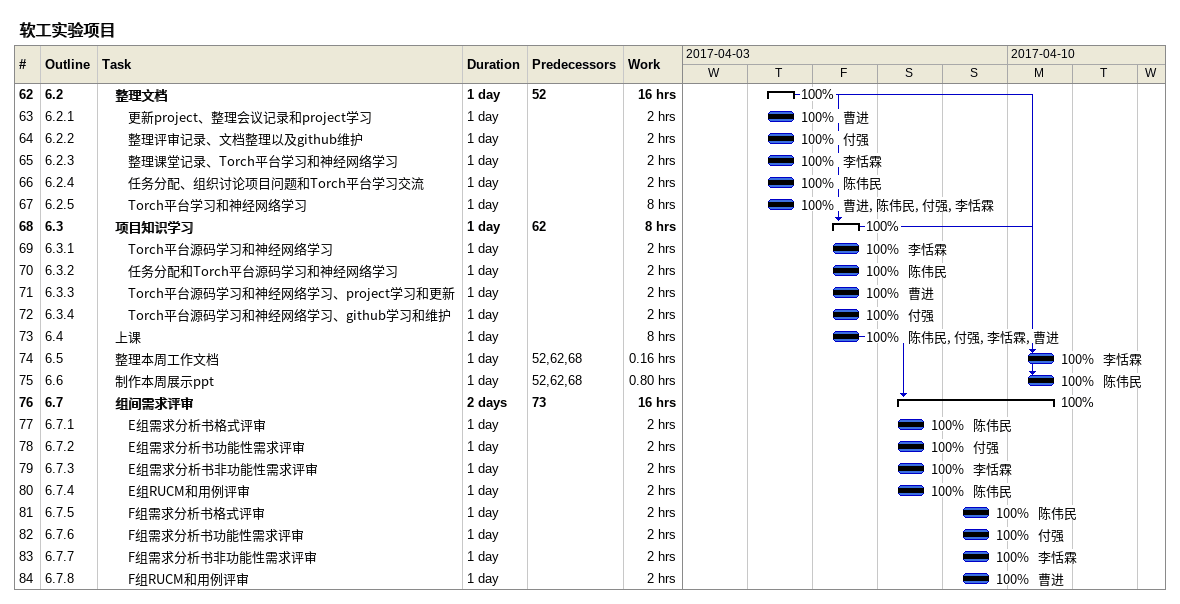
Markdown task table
软工实验项目

| ID | WBS | Task | Duration | Start | Finish | Predecessors | Resources | % complete | Work (h) |
|---|---|---|---|---|---|---|---|---|---|
| 62 | 6.2 | **整理文档** | 1d | 2017-04-06 | 2017-04-06 | 52 |  | 100 | 16 |
| 63 | 6.2.1 | 更新project、整理会议记录和project学习 | 1d | 2017-04-06 | 2017-04-06 |  | 曹进 | 100 | 2 |
| 64 | 6.2.2 | 整理评审记录、文档整理以及github维护 | 1d | 2017-04-06 | 2017-04-06 |  | 付强 | 100 | 2 |
| 65 | 6.2.3 | 整理课堂记录、Torch平台学习和神经网络学习 | 1d | 2017-04-06 | 2017-04-06 |  | 李恬霖 | 100 | 2 |
| 66 | 6.2.4 | 任务分配、组织讨论项目问题和Torch平台学习交流 | 1d | 2017-04-06 | 2017-04-06 |  | 陈伟民 | 100 | 2 |
| 67 | 6.2.5 | Torch平台学习和神经网络学习 | 1d | 2017-04-06 | 2017-04-06 |  | 曹进, 陈伟民, 付强, 李恬霖 | 100 | 8 |
| 68 | 6.3 | **项目知识学习** | 1d | 2017-04-07 | 2017-04-07 | 62 |  | 100 | 8 |
| 69 | 6.3.1 | Torch平台源码学习和神经网络学习 | 1d | 2017-04-07 | 2017-04-07 |  | 李恬霖 | 100 | 2 |
| 70 | 6.3.2 | 任务分配和Torch平台源码学习和神经网络学习 | 1d | 2017-04-07 | 2017-04-07 |  | 陈伟民 | 100 | 2 |
| 71 | 6.3.3 | Torch平台源码学习和神经网络学习、project学习和更新 | 1d | 2017-04-07 | 2017-04-07 |  | 曹进 | 100 | 2 |
| 72 | 6.3.4 | Torch平台源码学习和神经网络学习、github学习和维护 | 1d | 2017-04-07 | 2017-04-07 |  | 付强 | 100 | 2 |
| 73 | 6.4 | 上课 | 1d | 2017-04-07 | 2017-04-07 |  | 陈伟民, 付强, 李恬霖, 曹进 | 100 | 8 |
| 74 | 6.5 | 整理本周工作文档 | 1d | 2017-04-10 | 2017-04-10 | 52, 62, 68 | 李恬霖 | 100 | 0.16 |
| 75 | 6.6 | 制作本周展示ppt | 1d | 2017-04-10 | 2017-04-10 | 52, 62, 68 | 陈伟民 | 100 | 0.80 |
| 76 | 6.7 | **组间需求评审** | 2d | 2017-04-08 | 2017-04-10 | 73 |  | 100 | 16 |
| 77 | 6.7.1 | E组需求分析书格式评审 | 1d | 2017-04-08 | 2017-04-08 |  | 陈伟民 | 100 | 2 |
| 78 | 6.7.2 | E组需求分析书功能性需求评审 | 1d | 2017-04-08 | 2017-04-08 |  | 付强 | 100 | 2 |
| 79 | 6.7.3 | E组需求分析书非功能性需求评审 | 1d | 2017-04-08 | 2017-04-08 |  | 李恬霖 | 100 | 2 |
| 80 | 6.7.4 | E组RUCM和用例评审 | 1d | 2017-04-08 | 2017-04-08 |  | 陈伟民 | 100 | 2 |
| 81 | 6.7.5 | F组需求分析书格式评审 | 1d | 2017-04-09 | 2017-04-09 |  | 陈伟民 | 100 | 2 |
| 82 | 6.7.6 | F组需求分析书功能性需求评审 | 1d | 2017-04-09 | 2017-04-09 |  | 付强 | 100 | 2 |
| 83 | 6.7.7 | F组需求分析书非功能性需求评审 | 1d | 2017-04-09 | 2017-04-09 |  | 李恬霖 | 100 | 2 |
| 84 | 6.7.8 | F组RUCM和用例评审 | 1d | 2017-04-09 | 2017-04-09 |  | 曹进 | 100 | 2 |
